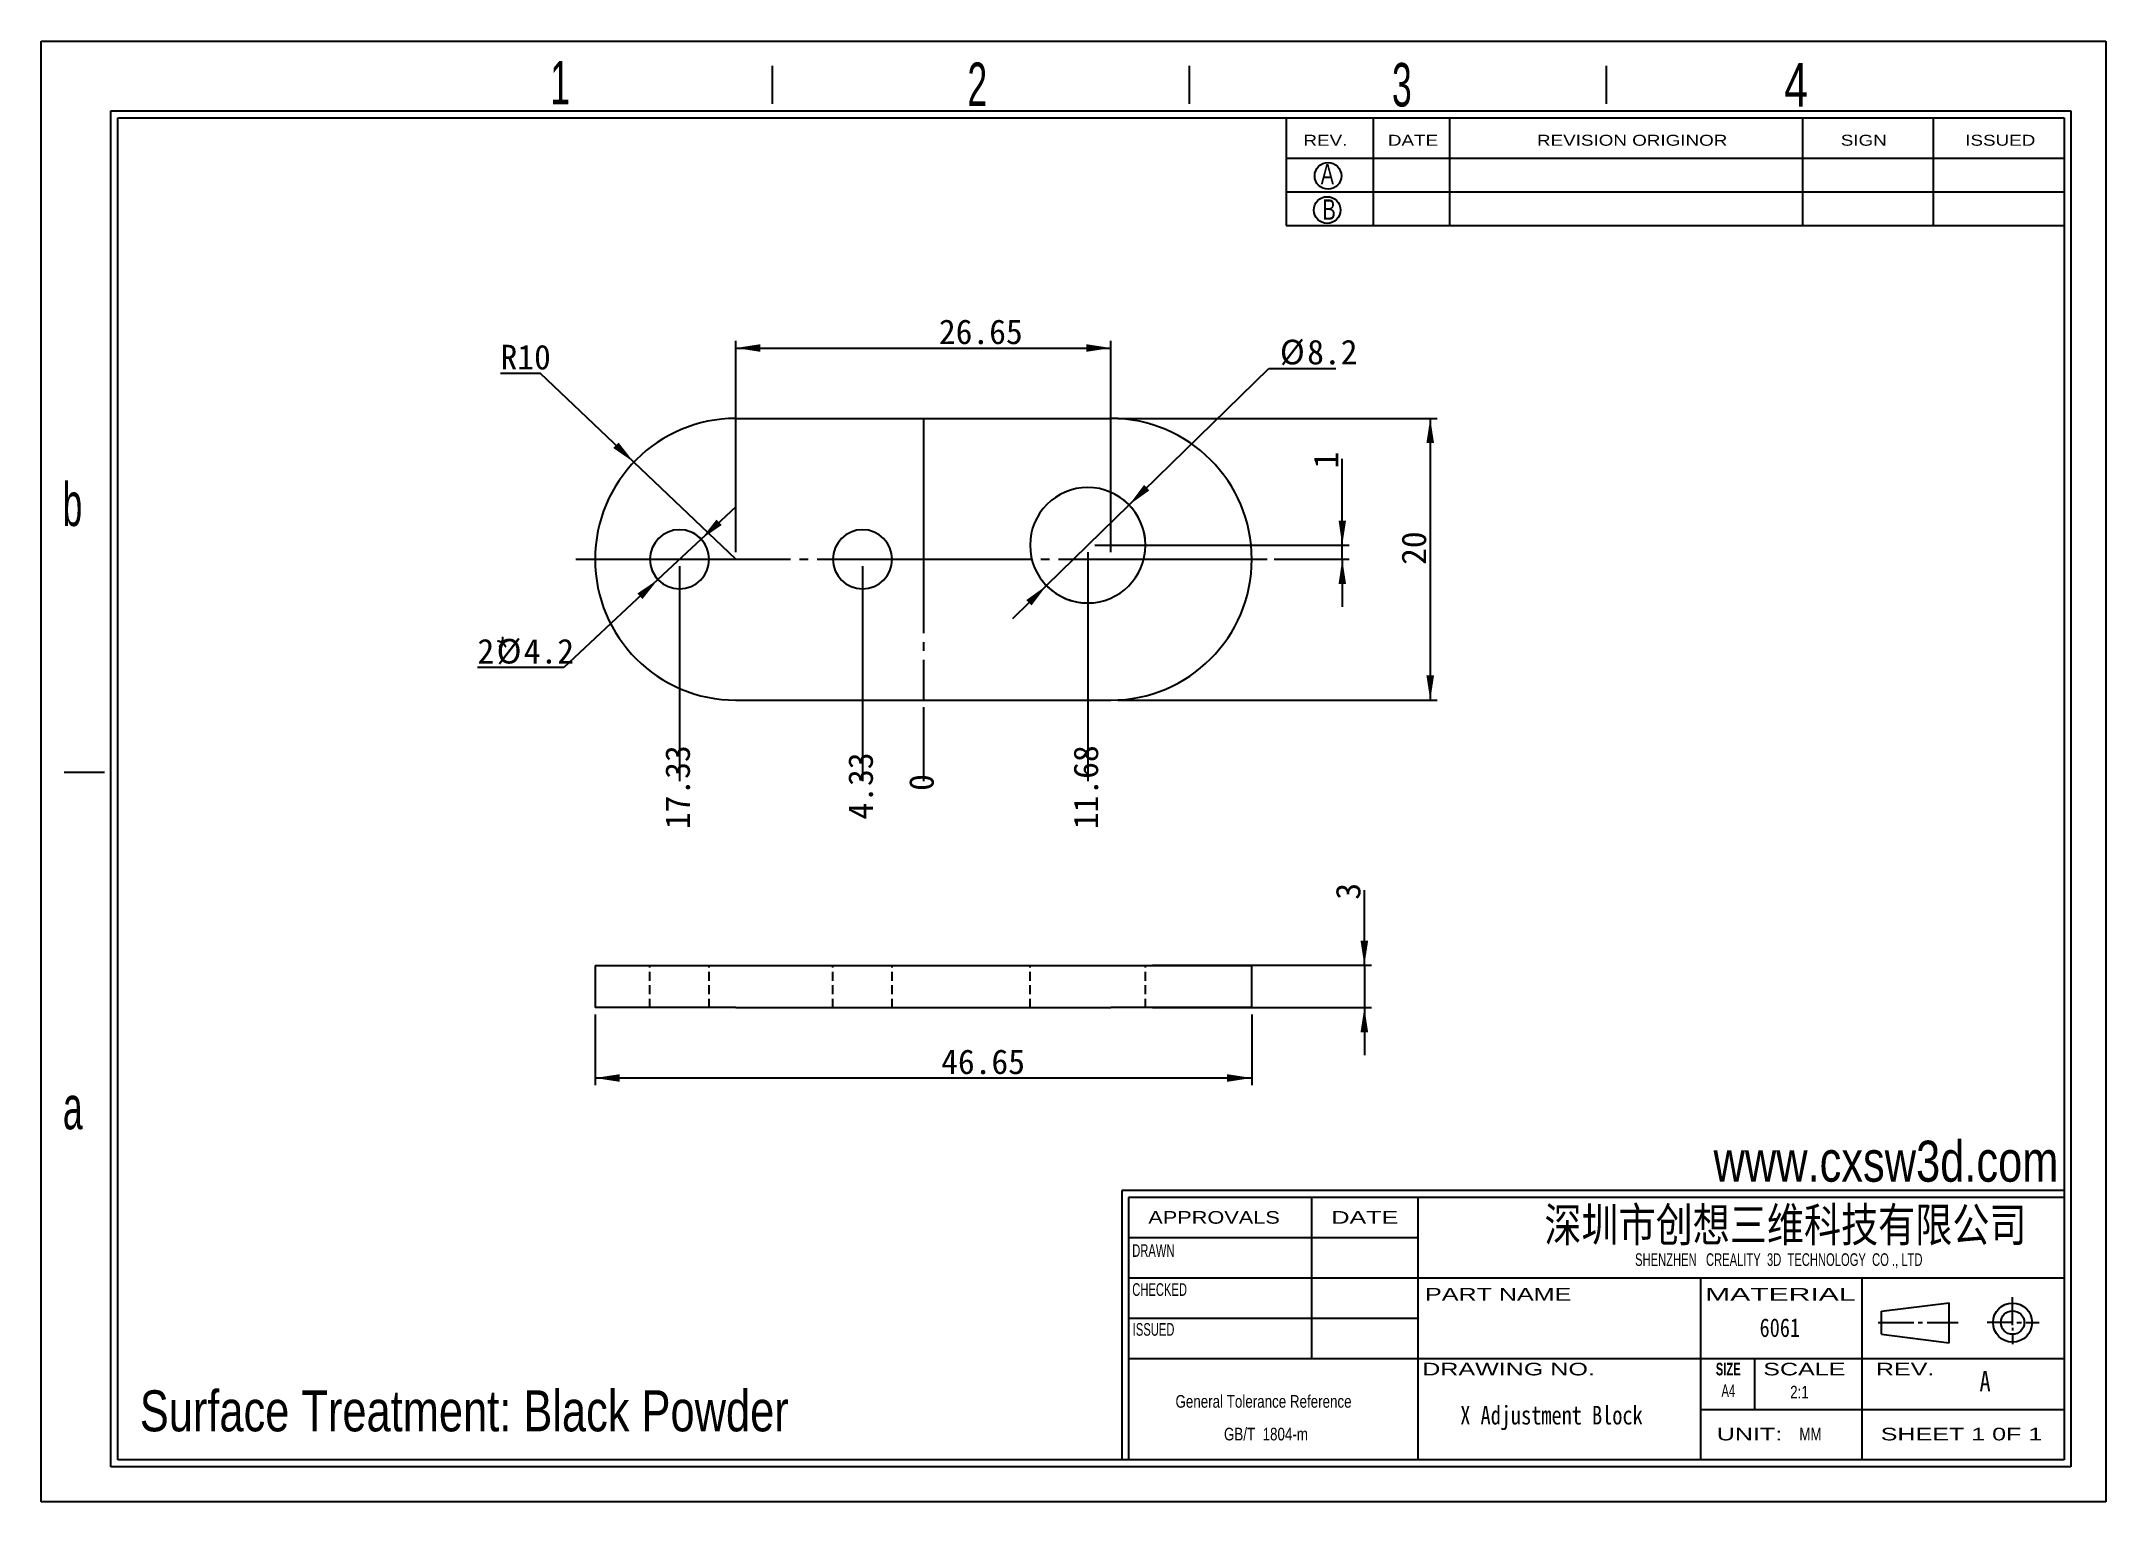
# Model space of a CAD drawing. Extents: x 1 to 148, y 1 to 104.
import ezdxf

# ---------------------------------------------------------------- set-up
doc = ezdxf.new("R2010")
doc.units = 0
doc.header["$LTSCALE"] = 0.5
for name, pattern in [('SLD-中心线', [34.29, 30.48, -1.27, 1.27, -1.27]), ('SLD-实线', [0]), ('SLD-点画线', [10.16, 6.35, -1.27, 1.27, -1.27]), ('SLD-虚线', [1.905, 1.27, -0.635])]:
    doc.linetypes.add(name, pattern=pattern)
doc.layers.get('0').update_dxf_attribs({"linetype": 'CONTINUOUS'})
for name, color, linetype in [('DIM', 5, 'SLD-实线'), ('SLD-0', 179, 'SLD-实线'), ('中心线', 1, 'SLD-点画线')]:
    doc.layers.add(name, color=color, linetype=linetype)
doc.styles.add('SLDTEXTSTYLE0', font='arial.ttf', dxfattribs={"width": 0.7584})
doc.styles.add('SLDTEXTSTYLE1', font='arial.ttf', dxfattribs={"width": 0.63516})
doc.styles.add('SLDTEXTSTYLE10', font='', dxfattribs={"width": 0.8})
doc.styles.add('SLDTEXTSTYLE11', font='', dxfattribs={"width": 0.67})
doc.styles.add('SLDTEXTSTYLE12', font='')
doc.styles.add('SLDTEXTSTYLE2', font='GOTHIC.TTF', dxfattribs={"width": 0.7304})
doc.styles.add('SLDTEXTSTYLE3', font='GOTHIC.TTF', dxfattribs={"width": 0.61171})
doc.styles.add('SLDTEXTSTYLE4', font='arialbd.ttf', dxfattribs={"width": 0.63516})
doc.styles.add('SLDTEXTSTYLE5', font='arial.ttf', dxfattribs={"width": 1.422})
doc.styles.add('SLDTEXTSTYLE6', font='arial.ttf', dxfattribs={"width": 1.2324})
doc.styles.add('SLDTEXTSTYLE7', font='arial.ttf', dxfattribs={"width": 1.7064})
doc.styles.add('SLDTEXTSTYLE8', font='', dxfattribs={"width": 0.8, "bigfont": 'bigfont'})
doc.styles.add('SLDTEXTSTYLE9', font='', dxfattribs={"width": 0.8})
doc.styles.get('SLDTEXTSTYLE10').set_extended_font_data('宋体', bold=True)
doc.styles.get('SLDTEXTSTYLE11').set_extended_font_data('宋体')
doc.styles.get('SLDTEXTSTYLE12').set_extended_font_data('宋体')
doc.styles.get('SLDTEXTSTYLE8').set_extended_font_data('宋体', bold=True)
doc.styles.get('SLDTEXTSTYLE9').set_extended_font_data('宋体')
doc.dimstyles.new('SLDDIMSTYLE0', dxfattribs={"dimtxt": 1.75, "dimasz": 1.75, "dimexe": 0, "dimexo": 0.0625, "dimgap": 0.4375, "dimtad": 0, "dimtih": 1, "dimtoh": 1, "dimdec": 0, "dimrnd": 1e-09, "dimdsep": 46, "dimtxsty": 'SLDTEXTSTYLE11', "dimblk1": 'NONE', "dimblk2": 'NONE', "dimsah": 1, "dimcen": 0.09, "dimadec": 0, "dimazin": 0, "dimtfac": 1, "dimtdec": 0, "dimtofl": 0, "dimtmove": 0, "dimatfit": 3, "dimldrblk": 'NONE', "dimfxl": 0, "dimtolj": 1, "dimtzin": 12, "dimarcsym": 0})
doc.dimstyles.new('SLDDIMSTYLE1', dxfattribs={"dimtxt": 1.75, "dimasz": 1.75, "dimexe": 0, "dimexo": 0.0625, "dimgap": 0.4375, "dimtad": 0, "dimtih": 1, "dimtoh": 1, "dimrnd": 1e-09, "dimzin": 12, "dimdsep": 46, "dimtxsty": 'SLDTEXTSTYLE11', "dimblk1": 'NONE', "dimblk2": 'NONE', "dimsah": 1, "dimcen": 0.09, "dimadec": 0, "dimazin": 0, "dimtfac": 1, "dimtofl": 0, "dimtmove": 0, "dimatfit": 3, "dimldrblk": 'NONE', "dimfxl": 0, "dimtolj": 1, "dimtzin": 12, "dimarcsym": 0})
doc.dimstyles.new('SLDDIMSTYLE2', dxfattribs={"dimtxt": 1.75, "dimasz": 1.75, "dimexe": 0, "dimexo": 0.0625, "dimgap": 0.4375, "dimtad": 2, "dimrnd": 1e-09, "dimzin": 12, "dimdsep": 46, "dimtxsty": 'SLDTEXTSTYLE11', "dimsah": 1, "dimcen": 0.09, "dimadec": 0, "dimazin": 0, "dimtfac": 1, "dimtofl": 0, "dimtmove": 0, "dimatfit": 3, "dimfxl": 0, "dimtolj": 1, "dimtzin": 12, "dimarcsym": 0})
doc.dimstyles.new('SLDDIMSTYLE3', dxfattribs={"dimtxt": 1.75, "dimasz": 1.75, "dimexe": 0, "dimexo": 0.0625, "dimgap": 0.4375, "dimtad": 2, "dimrnd": 1e-09, "dimzin": 12, "dimdsep": 46, "dimtxsty": 'SLDTEXTSTYLE11', "dimsah": 1, "dimcen": 0.09, "dimadec": 0, "dimazin": 0, "dimtfac": 1, "dimtmove": 0, "dimatfit": 0, "dimfxl": 0, "dimtolj": 1, "dimtzin": 12, "dimarcsym": 0})
doc.dimstyles.new('SLDDIMSTYLE4', dxfattribs={"dimtxt": 1.75, "dimasz": 1.75, "dimexe": 0, "dimexo": 0.0625, "dimgap": 0.4375, "dimtad": 0, "dimtih": 1, "dimtoh": 1, "dimrnd": 1e-09, "dimzin": 12, "dimdsep": 46, "dimtxsty": 'SLDTEXTSTYLE11', "dimsah": 1, "dimcen": 0, "dimadec": 0, "dimazin": 0, "dimtfac": 1, "dimtofl": 0, "dimtmove": 0, "dimatfit": 3, "dimfxl": 0, "dimtolj": 1, "dimtzin": 12, "dimarcsym": 0})
doc.dimstyles.new('SLDDIMSTYLE5', dxfattribs={"dimtxt": 1.75, "dimasz": 1.75, "dimexe": 0, "dimexo": 0.0625, "dimgap": 0.4375, "dimtad": 0, "dimtih": 1, "dimtoh": 1, "dimrnd": 1e-09, "dimzin": 12, "dimdsep": 46, "dimtxsty": 'SLDTEXTSTYLE11', "dimsah": 1, "dimcen": 0, "dimadec": 0, "dimazin": 0, "dimtfac": 1, "dimtmove": 0, "dimatfit": 3, "dimfxl": 0, "dimtolj": 1, "dimtzin": 12, "dimarcsym": 0})

# ---------------------------------------------------------------- blocks, each defined once
blk = doc.blocks.new('SW_NOTE_0')
at = {"layer": 'SLD-0', "color": 0, "char_height": 0.8963, "attachment_point": 2, "style": 'SLDTEXTSTYLE0'}
for s, insert in [('General Tolerance Reference ', (6.51, 1.16)), (' GB/T  1804-m', (6.55, -1.16))]:
    blk.add_mtext(s, dxfattribs=dict(at, insert=insert))
blk = doc.blocks.new('_D')
at = {"layer": 'DIM'}
blk.add_line((63.57, 57.06), (63.57, 51.8), dxfattribs=at)
at = {"layer": 'DIM', "insert": (62.55, 51.12), "char_height": 1.75, "attachment_point": 1, "rotation": 90, "style": 'SLDTEXTSTYLE12'}
blk.add_mtext('0', dxfattribs=at)
blk = doc.blocks.new('_NONE')
blk = doc.blocks.new('_D_1')
at = {"layer": 'DIM'}
blk.add_line((75.24, 68.06), (75.24, 51.8), dxfattribs=at)
at = {"layer": 'DIM', "insert": (74.23, 48.4), "char_height": 1.75, "attachment_point": 1, "rotation": 90, "style": 'SLDTEXTSTYLE12'}
blk.add_mtext('11.68', dxfattribs=at)
blk = doc.blocks.new('_D_2')
at = {"layer": 'DIM'}
blk.add_line((59.24, 67.06), (59.24, 51.8), dxfattribs=at)
at = {"layer": 'DIM', "insert": (58.23, 49.08), "char_height": 1.75, "attachment_point": 1, "rotation": 90, "style": 'SLDTEXTSTYLE12'}
blk.add_mtext('4.33', dxfattribs=at)
blk = doc.blocks.new('_D_3')
at = {"layer": 'DIM'}
blk.add_line((46.24, 67.06), (46.24, 51.8), dxfattribs=at)
at = {"layer": 'DIM', "insert": (45.23, 48.4), "char_height": 1.75, "attachment_point": 1, "rotation": 90, "style": 'SLDTEXTSTYLE12'}
blk.add_mtext('17.33', dxfattribs=at)
blk = doc.blocks.new('_D_4')
at = {"layer": 'DIM'}
for p, q in [((77.39, 77.56), (100.07, 77.56)), ((99.57, 77.56), (99.57, 57.56)), ((77.39, 57.56), (100.07, 57.56))]:
    blk.add_line(p, q, dxfattribs=at)
for points in [[(99.57, 77.56), (99.3, 75.81), (99.84, 75.81)], [(99.57, 57.56), (99.84, 59.31), (99.3, 59.31)]]:
    blk.add_solid(points, dxfattribs=at)
at = {"layer": 'DIM', "insert": (97.53, 67.16), "char_height": 1.75, "attachment_point": 1, "rotation": 90, "style": 'SLDTEXTSTYLE12'}
blk.add_mtext('20', dxfattribs=at)
blk = doc.blocks.new('_D_5')
at = {"layer": 'DIM'}
for p, q in [((93.32, 68.56), (93.32, 74.69)), ((75.74, 68.56), (93.82, 68.56)), ((88.49, 67.56), (93.82, 67.56)), ((93.32, 67.56), (93.32, 68.56)), ((93.32, 67.56), (93.32, 64.19))]:
    blk.add_line(p, q, dxfattribs=at)
for points in [[(93.32, 68.56), (93.59, 70.31), (93.06, 70.31)], [(93.32, 67.56), (93.06, 65.81), (93.59, 65.81)]]:
    blk.add_solid(points, dxfattribs=at)
at = {"layer": 'DIM', "insert": (91.29, 74.01), "char_height": 1.75, "attachment_point": 1, "rotation": 90, "style": 'SLDTEXTSTYLE12'}
blk.add_mtext('1', dxfattribs=at)
blk = doc.blocks.new('_D_6')
at = {"layer": 'DIM'}
for p, q in [((36.37, 80.75), (33.53, 80.75)), ((43, 74.45), (36.37, 80.75)), ((50.24, 67.56), (43, 74.45))]:
    blk.add_line(p, q, dxfattribs=at)
blk.add_solid([(43, 74.45), (41.91, 75.85), (41.54, 75.46)], dxfattribs=at)
at = {"layer": 'DIM', "insert": (33.53, 82.79), "char_height": 1.75, "attachment_point": 1, "style": 'SLDTEXTSTYLE12'}
blk.add_mtext('R10', dxfattribs=at)
blk = doc.blocks.new('_D_7')
at = {"layer": 'DIM'}
for p, q in [((50.24, 68.06), (50.24, 83.06)), ((50.24, 82.56), (76.89, 82.56)), ((76.89, 68.06), (76.89, 83.06))]:
    blk.add_line(p, q, dxfattribs=at)
for points in [[(50.24, 82.56), (51.99, 82.29), (51.99, 82.83)], [(76.89, 82.56), (75.14, 82.83), (75.14, 82.29)]]:
    blk.add_solid(points, dxfattribs=at)
at = {"layer": 'DIM', "insert": (64.67, 84.59), "char_height": 1.75, "attachment_point": 1, "style": 'SLDTEXTSTYLE12'}
blk.add_mtext('26.65', dxfattribs=at)
blk = doc.blocks.new('_D_8')
at = {"layer": 'DIM'}
for p, q in [((47.78, 68.99), (50.24, 71.29)), ((47.78, 68.99), (44.71, 66.12)), ((44.71, 66.12), (38.02, 59.87)), ((38.02, 59.87), (31.89, 59.87))]:
    blk.add_line(p, q, dxfattribs=at)
for start, end in [(29.6742, 76.6075), (193.3925, 236.4592)]:
    blk.add_arc((46.24, 67.56), 2.1, start, end, dxfattribs=at)
for points in [[(47.78, 68.99), (49.24, 69.99), (48.87, 70.38)], [(44.71, 66.12), (43.25, 65.13), (43.61, 64.73)]]:
    blk.add_solid(points, dxfattribs=at)
at = {"layer": 'DIM', "char_height": 1.75, "attachment_point": 1, "style": 'SLDTEXTSTYLE12'}
for s, insert in [('2*', (31.89, 61.91)), ('%%c', (33.25, 61.91)), ('4.2', (35.18, 61.91))]:
    blk.add_mtext(s, dxfattribs=dict(at, insert=insert))
blk = doc.blocks.new('_D_9')
at = {"layer": 'DIM'}
for p, q in [((78.18, 71.42), (88.1, 81.11)), ((88.1, 81.11), (92.87, 81.11)), ((72.31, 65.69), (78.18, 71.42)), ((72.31, 65.69), (69.9, 63.34))]:
    blk.add_line(p, q, dxfattribs=at)
for start, end in [(6.953, 51.2689), (217.3629, 263.047)]:
    blk.add_arc((75.24, 68.56), 4.1, start, end, dxfattribs=at)
for points in [[(78.18, 71.42), (79.62, 72.45), (79.24, 72.84)], [(72.31, 65.69), (70.87, 64.66), (71.25, 64.28)]]:
    blk.add_solid(points, dxfattribs=at)
at = {"layer": 'DIM', "char_height": 1.75, "attachment_point": 1, "style": 'SLDTEXTSTYLE12'}
for s, insert in [('%%c', (88.89, 83.15)), ('8.2', (90.83, 83.15))]:
    blk.add_mtext(s, dxfattribs=dict(at, insert=insert))
blk = doc.blocks.new('_D_10')
at = {"layer": 'DIM'}
for p, q in [((40.24, 35.23), (40.24, 30.23)), ((86.89, 35.23), (86.89, 30.23)), ((40.24, 30.73), (86.89, 30.73))]:
    blk.add_line(p, q, dxfattribs=at)
for points in [[(40.24, 30.73), (41.99, 30.46), (41.99, 31)], [(86.89, 30.73), (85.14, 31), (85.14, 30.46)]]:
    blk.add_solid(points, dxfattribs=at)
at = {"layer": 'DIM', "insert": (64.83, 32.76), "char_height": 1.75, "attachment_point": 1, "style": 'SLDTEXTSTYLE12'}
blk.add_mtext('46.65', dxfattribs=at)
blk = doc.blocks.new('_D_11')
at = {"layer": 'DIM'}
for p, q in [((94.89, 38.73), (94.89, 44.07)), ((79.84, 38.73), (95.39, 38.73)), ((94.89, 38.73), (94.89, 35.73)), ((79.84, 35.73), (95.39, 35.73)), ((94.89, 35.73), (94.89, 32.36))]:
    blk.add_line(p, q, dxfattribs=at)
for points in [[(94.89, 38.73), (95.16, 40.48), (94.62, 40.48)], [(94.89, 35.73), (94.62, 33.98), (95.16, 33.98)]]:
    blk.add_solid(points, dxfattribs=at)
at = {"layer": 'DIM', "insert": (92.86, 43.39), "char_height": 1.75, "attachment_point": 1, "rotation": 90, "style": 'SLDTEXTSTYLE12'}
blk.add_mtext('3', dxfattribs=at)

msp = doc.modelspace()

# ---------------------------------------------------------------- linework, layer by layer
at = {"color": 7, "linetype": 'SLD-实线'}
for p, q in [((50.243, 77.558), (76.893, 77.558)), ((50.243, 57.558), (76.893, 57.558)), ((40.243, 38.726), (40.243, 35.726)), ((40.243, 38.726), (50.243, 38.726)), ((50.243, 38.726), (76.893, 38.726)), ((76.893, 38.726), (86.893, 38.726)), ((86.893, 35.726), (86.893, 38.726)), ((50.243, 35.726), (40.243, 35.726)), ((50.243, 35.726), (76.893, 35.726)), ((86.893, 35.726), (76.893, 35.726))]:
    msp.add_line(p, q, dxfattribs=at)
at = {"color": 7, "linetype": 'SLD-中心线'}
msp.add_line((63.568, 77.558), (63.568, 57.558), dxfattribs=at)
at = {"color": 7, "linetype": 'SLD-虚线'}
for p, q in [((44.143, 35.726), (44.143, 38.726)), ((48.343, 35.726), (48.343, 38.726)), ((57.143, 35.726), (57.143, 38.726)), ((61.343, 35.726), (61.343, 38.726)), ((71.143, 35.726), (71.143, 38.726)), ((79.343, 35.726), (79.343, 38.726))]:
    msp.add_line(p, q, dxfattribs=at)
at = {"color": 7, "linetype": 'SLD-实线'}
for centre, radius, start, end in [((50.243, 67.558), 10, 90, 270), ((76.893, 67.558), 10, 270, 90), ((75.243, 68.558), 4.1, 90, 180), ((75.243, 68.558), 4.1, 0, 90), ((46.243, 67.558), 2.1, 90, 180), ((46.243, 67.558), 2.1, 0, 90), ((59.243, 67.558), 2.1, 90, 180), ((59.243, 67.558), 2.1, 0, 90), ((46.243, 67.558), 2.1, 180, 270), ((46.243, 67.558), 2.1, 270, 0), ((59.243, 67.558), 2.1, 180, 270), ((59.243, 67.558), 2.1, 270, 0), ((75.243, 68.558), 4.1, 180, 270), ((75.243, 68.558), 4.1, 270, 0)]:
    msp.add_arc(centre, radius, start, end, dxfattribs=at)
at = {"layer": 'SLD-0'}
for p, q in [((0.906, 104.337), (147.553, 104.337)), ((0.906, 0.647), (0.906, 104.337)), ((147.553, 104.337), (147.553, 0.647)), ((6.337, 3.609), (6.337, 98.905)), ((6.337, 98.905), (144.591, 98.905)), ((126.009, 98.905), (126.009, 91.257)), ((135.3, 98.905), (135.3, 91.257)), ((144.591, 98.905), (144.591, 3.609)), ((144.591, 3.609), (6.337, 3.609)), ((147.553, 0.647), (0.906, 0.647))]:
    msp.add_line(p, q, dxfattribs=at)
at = {"layer": 'SLD-0', "color": 6, "linetype": 'SLD-实线'}
for p, q in [((52.851, 99.893), (52.851, 102.585)), ((82.476, 99.893), (82.476, 102.585)), ((112.102, 99.893), (112.102, 102.585)), ((5.844, 3.116), (5.844, 99.399)), ((5.844, 99.399), (145.084, 99.399)), ((145.084, 99.399), (145.084, 3.116)), ((5.402, 52.426), (2.534, 52.426)), ((145.084, 3.116), (5.844, 3.116))]:
    msp.add_line(p, q, dxfattribs=at)
at = {"layer": 'SLD-0', "color": 179, "linetype": 'SLD-实线'}
for p, q in [((89.329, 98.905), (89.329, 91.257)), ((95.525, 98.905), (95.525, 91.257)), ((100.943, 98.905), (100.943, 91.257)), ((89.329, 96.037), (144.591, 96.037)), ((89.329, 93.647), (144.591, 93.647)), ((89.329, 91.257), (144.591, 91.257)), ((144.591, 22.731), (77.665, 22.731)), ((77.665, 22.731), (77.665, 3.609)), ((144.591, 22.253), (78.143, 22.253)), ((78.143, 22.253), (78.143, 3.609)), ((91.14, 22.253), (91.14, 10.78)), ((98.699, 22.253), (98.699, 3.609)), ((98.699, 19.385), (78.143, 19.385)), ((144.591, 16.517), (78.143, 16.517)), ((118.776, 16.517), (118.776, 3.609)), ((130.249, 3.609), (130.249, 16.517)), ((131.628, 14.177), (136.444, 14.769)), ((136.444, 11.923), (136.444, 14.769)), ((140.935, 13.175), (140.935, 15.158)), ((98.699, 13.648), (78.143, 13.648)), ((131.393, 13.366), (133.915, 13.366)), ((131.628, 12.553), (131.628, 14.177)), ((134.23, 13.366), (134.546, 13.366)), ((134.861, 13.366), (137.068, 13.366)), ((140.935, 13.366), (139.134, 13.366)), ((141.25, 13.366), (141.565, 13.366)), ((141.881, 13.366), (142.826, 13.366)), ((131.628, 12.553), (136.444, 11.923)), ((140.935, 12.983), (140.935, 12.792)), ((140.935, 12.6), (140.935, 11.833)), ((144.591, 10.78), (78.143, 10.78)), ((122.601, 10.78), (122.601, 7.195)), ((118.776, 7.195), (144.591, 7.195))]:
    msp.add_line(p, q, dxfattribs=at)
at = {"layer": 'SLD-0'}
for centre in [(92.311, 94.782), (92.25, 92.357)]:
    msp.add_circle(centre, 0.947, dxfattribs=at)
at = {"layer": 'SLD-0', "color": 179, "linetype": 'SLD-实线'}
for radius in [1.386, 0.834]:
    msp.add_circle((140.935, 13.366), radius, dxfattribs=at)
at = {"layer": '中心线', "linetype": 'SLD-中心线'}
msp.add_line((38.88, 67.558), (87.994, 67.558), dxfattribs=at)

# ---------------------------------------------------------------- block references
at = {"layer": 'SLD-0', "color": 179}
msp.add_blockref('SW_NOTE_0', (81.219, 7.055), dxfattribs=at)

# ---------------------------------------------------------------- texts
at = {"layer": 'SLD-0'}
for s, insert, char_height, attachment_point, style in [('1', (37.055, 102.949), 3.086, 1, 'SLDTEXTSTYLE3'), ('2', (66.694, 102.828), 3.086, 1, 'SLDTEXTSTYLE3'), ('3', (96.853, 102.797), 3.086, 1, 'SLDTEXTSTYLE3'), ('4', (124.72, 102.793), 3.086, 1, 'SLDTEXTSTYLE2'), ('A', (91.789, 95.626), 1.452, 1, 'SLDTEXTSTYLE2'), ('B', (91.916, 93.119), 1.452, 1, 'SLDTEXTSTYLE2'), ('b', (2.417, 73.01), 3.086, 1, 'SLDTEXTSTYLE3'), ('a', (2.44, 30.176), 3.086, 1, 'SLDTEXTSTYLE3'), ('深圳市创想三维科技有限公司', (124.803, 21.52), 2.41404, 2, 'SLDTEXTSTYLE8'), ('6061', (124.404, 13.668), 1.3229, 2, 'SLDTEXTSTYLE10'), ('A', (138.589, 9.927), 1.455, 1, 'SLDTEXTSTYLE9'), ('X Adjustment Block', (108.185, 7.451), 1.32292, 2, 'SLDTEXTSTYLE10')]:
    msp.add_mtext(s, dxfattribs=dict(at, insert=insert, char_height=char_height, attachment_point=attachment_point, style=style))
at = {"layer": 'SLD-0', "color": 179}
for s, insert, char_height, attachment_point, style in [('REV.', (90.564, 97.7), 0.7768, 1, 'SLDTEXTSTYLE6'), ('DATE', (96.563, 97.7), 0.7768, 1, 'SLDTEXTSTYLE6'), ('REVISION ORIGINOR', (107.154, 97.7), 0.77682, 1, 'SLDTEXTSTYLE6'), ('SIGN', (128.733, 97.7), 0.7768, 1, 'SLDTEXTSTYLE6'), ('ISSUED', (137.574, 97.7), 0.7768, 1, 'SLDTEXTSTYLE6'), ('APPROVALS', (84.213, 21.281), 0.8963, 2, 'SLDTEXTSTYLE6'), ('DATE', (94.925, 21.281), 0.8963, 2, 'SLDTEXTSTYLE5'), ('DRAWN', (79.902, 18.926), 0.8963, 2, 'SLDTEXTSTYLE1'), ('SHENZHEN   CREALITY  3D  TECHNOLOGY  CO ., LTD', (124.33, 18.284), 0.89633, 2, 'SLDTEXTSTYLE1'), ('CHECKED', (80.348, 16.157), 0.8963, 2, 'SLDTEXTSTYLE1'), ('PART NAME', (104.397, 15.823), 0.8963, 2, 'SLDTEXTSTYLE5'), ('MATERIAL', (124.44, 15.823), 0.8963, 2, 'SLDTEXTSTYLE7'), ('ISSUED', (79.918, 13.327), 0.8963, 2, 'SLDTEXTSTYLE1'), ('DRAWING NO.', (105.134, 10.511), 0.89633, 2, 'SLDTEXTSTYLE5'), ('SIZE', (120.739, 10.511), 0.8963, 2, 'SLDTEXTSTYLE4'), ('SCALE', (126.144, 10.511), 0.8963, 2, 'SLDTEXTSTYLE5'), ('REV.', (133.305, 10.511), 0.8963, 2, 'SLDTEXTSTYLE5'), ('A4', (120.745, 8.977), 0.8963, 2, 'SLDTEXTSTYLE1'), ('2:1', (125.798, 8.873), 0.8963, 2, 'SLDTEXTSTYLE0'), ('UNIT:', (122.249, 5.895), 0.8963, 2, 'SLDTEXTSTYLE5'), ('MM', (126.58, 5.895), 0.8963, 2, 'SLDTEXTSTYLE0'), ('SHEET 1 0F 1', (137.31, 5.895), 0.89633, 2, 'SLDTEXTSTYLE5')]:
    msp.add_mtext(s, dxfattribs=dict(at, insert=insert, char_height=char_height, attachment_point=attachment_point, style=style))
at = {"layer": 'SLD-0', "color": 5, "char_height": 2.91042, "attachment_point": 1, "style": 'SLDTEXTSTYLE0'}
for s, insert in [('www.cxsw3d.com', (119.694, 26.278)), ('Surface Treatment: Black Powder', (7.904, 8.553))]:
    msp.add_mtext(s, dxfattribs=dict(at, insert=insert))

# ---------------------------------------------------------------- dimensions: what is measured, and where the dimension line sits
at = {"layer": 'DIM'}
dim = msp.add_linear_dim(base=(76.893, 82.558), p1=(50.243, 67.558), p2=(76.893, 67.558), dimstyle='SLDDIMSTYLE2', dxfattribs=at)
dim.commit()
dim.dimension.update_dxf_attribs({"geometry": '_D_7', "text_midpoint": (66.371, 82.558), "dimtype": 160})
dim = msp.add_radius_dim(center=(50.243, 67.558), mpoint=(42.997, 74.449), dimstyle='SLDDIMSTYLE4', dxfattribs=at)
dim.commit()
dim.dimension.update_dxf_attribs({"geometry": '_D_6', "text_midpoint": (34.555, 81.769), "dimtype": 164})
dim = msp.add_diameter_dim_2p(p1=(78.177, 71.422), p2=(72.31, 65.694), dimstyle='SLDDIMSTYLE5', dxfattribs=at)
dim.commit()
dim.dimension.update_dxf_attribs({"geometry": '_D_9', "text_midpoint": (90.88, 82.378), "dimtype": 163})
for base, p1, p2, angle, dimstyle, picture, middle in [((99.57, 57.558), (76.893, 77.558), (76.893, 57.558), 90, 'SLDDIMSTYLE2', '_D_4', (99.57, 67.844)), ((93.324, 68.558), (87.994, 67.558), (75.243, 68.558), 90, 'SLDDIMSTYLE3', '_D_5', (93.324, 74.349)), ((94.893, 35.726), (79.343, 38.726), (79.343, 35.726), 90, 'SLDDIMSTYLE3', '_D_11', (94.893, 43.726)), ((86.893, 30.726), (40.243, 35.726), (86.893, 35.726), 0, 'SLDDIMSTYLE2', '_D_10', (66.534, 30.726))]:
    dim = msp.add_linear_dim(base=base, p1=p1, p2=p2, angle=angle, dimstyle=dimstyle, dxfattribs=at)
    dim.commit()
    dim.dimension.update_dxf_attribs({"geometry": picture, "text_midpoint": middle, "dimtype": 160})
dim = msp.add_diameter_dim_2p(p1=(44.709, 66.124), p2=(47.777, 68.992), text='2*<>', dimstyle='SLDDIMSTYLE5', dxfattribs=at)
dim.commit()
dim.dimension.update_dxf_attribs({"geometry": '_D_8', "text_midpoint": (34.555, 61.138), "dimtype": 163})
for feature_location, offset, dimstyle, picture, middle in [((46.243243679, 67.558021887), (0, -15.757462147), 'SLDDIMSTYLE1', '_D_3', (46.243243679, 50.099170882)), ((59.243243679, 67.558021887), (0, -15.757462147), 'SLDDIMSTYLE1', '_D_2', (59.243243679, 50.439448677)), ((75.243243679, 68.558021887), (0, -16.757462147), 'SLDDIMSTYLE1', '_D_1', (75.243243679, 50.099170882)), ((63.568243679, 57.558021887), (0, -5.757462147), 'SLDDIMSTYLE0', '_D', (63.568243679, 51.460281974))]:
    dim = msp.add_ordinate_dim(feature_location=feature_location, offset=offset, dtype=1, origin=(63.568243679, 57.558021887), dimstyle=dimstyle, dxfattribs=at)
    dim.commit()
    dim.dimension.update_dxf_attribs({"geometry": picture, "text_midpoint": middle})

doc.saveas('drawing.dxf')
